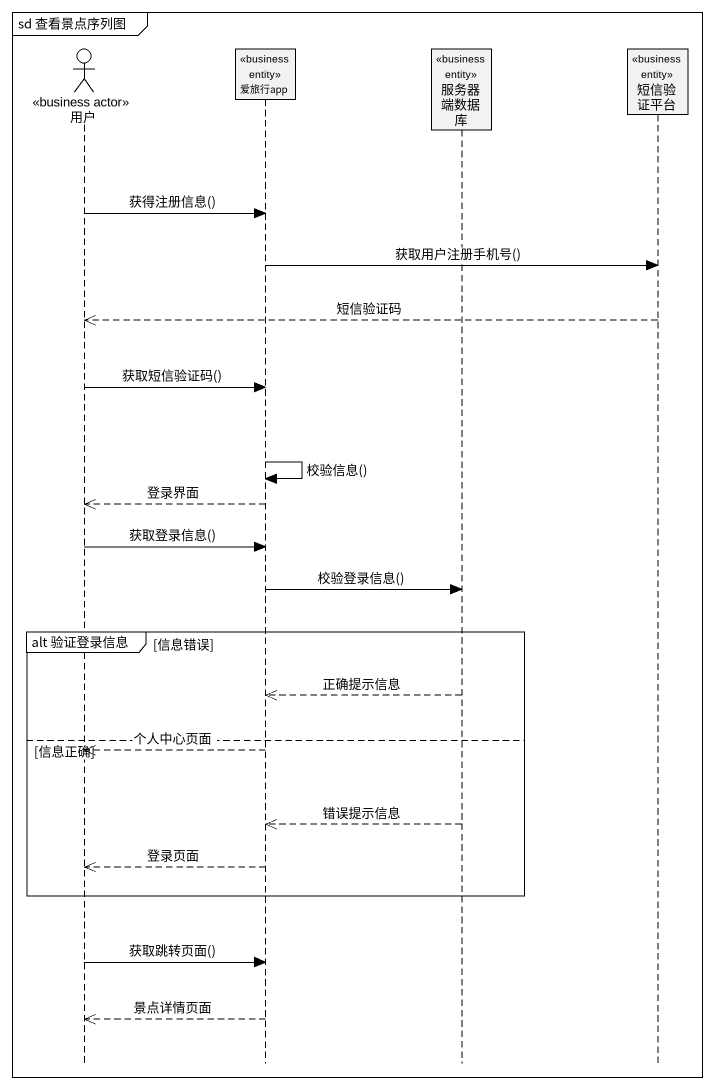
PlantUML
@startuml
mainframe sd 查看景点序列图
hide footbox
actor 用户 <<business actor>>
participant 爱旅行app <<business entity>>
participant 服务器端数据库 <<business entity>>
participant 短信验证平台 <<business entity>>

用户 -> 爱旅行app : 获得注册信息()
爱旅行app -> 短信验证平台 : 获取用户注册手机号()
短信验证平台 -->> 用户 : 短信验证码
用户 -> 爱旅行app : 获取短信验证码()
爱旅行app -> 爱旅行app : 校验信息()
爱旅行app -->> 用户 : 登录界面
用户 -> 爱旅行app : 获取登录信息()
爱旅行app -> 服务器端数据库 : 校验登录信息()
group alt 验证登录信息 [信息错误]
  服务器端数据库 -->> 爱旅行app : 正确提示信息
else 信息正确
  爱旅行app -->> 用户 : 个人中心页面
  服务器端数据库 -->> 爱旅行app : 错误提示信息
  爱旅行app -->> 用户 : 登录页面
end
用户 -> 爱旅行app : 获取跳转页面()
爱旅行app -->> 用户 : 景点详情页面
@enduml
